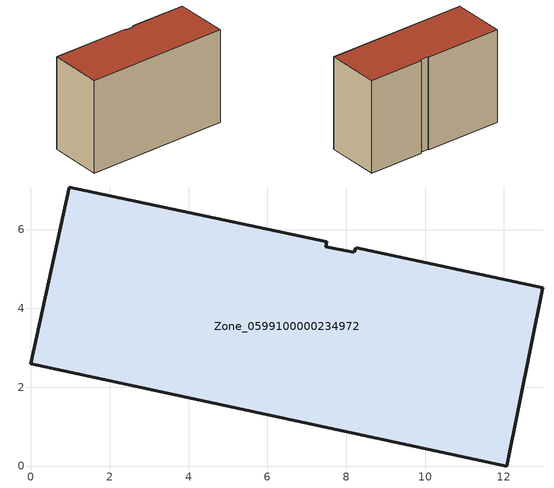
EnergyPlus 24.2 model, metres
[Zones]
Zone_0599100000234972
 floor ground (C_G): 0,2.59 0.97,7.08 7.51,5.69 7.48,5.56 8.19,5.42 8.25,5.53 12.98,4.53 12.07,0 z0
 wall outside (C_F): 0.97,7.08 0,2.59 12.07,0 12.98,4.53 8.25,5.53 8.19,5.42 7.48,5.56 7.51,5.69 0.97,7.08 z0:8.23
 roof outside (C_R): 12.98,4.53 8.25,5.53 8.19,5.42 7.48,5.56 7.51,5.69 0.97,7.08 0,2.59 12.07,0 z8.23
[BUILDING]
Pand.0599100000234972: North Axis=0; Terrain=City; Loads Convergence Tolerance Value=0.04; Temperature Convergence Tolerance Value=0.4; Solar Distribution=FullExterior; Maximum Number of Warmup Days=25; Minimum Number of Warmup Days=1
[Site:Location]
Rotterdam.The.Hague.AP_ZH_NLD Design_Conditions: Latitude=51.96; Longitude=4.45; Time Zone=1; Elevation=-4.5
[SITE:GROUNDTEMPERATURE:BUILDINGSURFACE]
18, 18, 18, 18, 18, 18, 18, 18, 18, 18, 18, 18
[MATERIAL] Thermal Absorptance=0.9; Solar Absorptance=0.7; Visible Absorptance=0.7
Name | Roughness | Thickness | Conductivity | Density | Specific Heat
G.TC.1975-1991 | MediumSmooth | 0.15 | 0.288461 | 540 | 1210
F.TC.1975-1991 | Rough | 0.3 | 0.230769 | 1920 | 840
R.TC.1975-1991 | MediumRough | 0.2 | 0.153846 | 1500 | 1000
[CONSTRUCTION]
C_G: G.TC.1975-1991
C_F: F.TC.1975-1991
C_R: R.TC.1975-1991
[ZONE]
Zone_0599100000234972: Type=1; Multiplier=1; Ceiling Height=Autocalculate; Volume=Autocalculate; Floor Area=autocalculate; Part of Total Floor Area=Yes
[ZONEINFILTRATION:DESIGNFLOWRATE]
Infil_Zone_0599100000234972: Zone or ZoneList or Space or SpaceList=Zone_0599100000234972; Schedule=AlwaysOn; Design Flow Rate Calculation Method=Flow/Area; Flow Rate per Floor Area=0.003; Constant Term Coefficient=1; Temperature Term Coefficient=0; Velocity Term Coefficient=0; Velocity Squared Term Coefficient=0
[HVACTEMPLATE:ZONE:IDEALLOADSAIRSYSTEM]
Zone_0599100000234972: Maximum Heating Supply Air Temperature=50; Minimum Cooling Supply Air Temperature=13; Maximum Heating Supply Air Humidity Ratio=0.0156; Minimum Cooling Supply Air Humidity Ratio=0.0077; Heating Limit=NoLimit; Cooling Limit=NoLimit; Dehumidification Control Type=ConstantSensibleHeatRatio; Cooling Sensible Heat Ratio=0.7; Dehumidification Setpoint=60; Humidification Control Type=None; Humidification Setpoint=30; Outdoor Air Method=None; Outdoor Air Flow Rate per Person=0.00944; Outdoor Air Flow Rate per Zone Floor Area=0; Outdoor Air Flow Rate per Zone=0; Demand Controlled Ventilation Type=None; Outdoor Air Economizer Type=NoEconomizer; Heat Recovery Type=None; Sensible Heat Recovery Effectiveness=0.7; Latent Heat Recovery Effectiveness=0.65
[ZONECONTROL:THERMOSTAT]
ThermostatControl_Zone_0599100000234972: Zone or ZoneList=Zone_0599100000234972; Control Type Schedule=DualSetpointControlType; Control 1=Thermostat_Zone_0599100000234972; Temperature Difference Between Cutout And Setpoint=0
[THERMOSTATSETPOINT:DUALSETPOINT]
Thermostat_Zone_0599100000234972: Heating Setpoint Temperature Schedule=HeatingSetpoint_Zone_0599100000234972; Cooling Setpoint Temperature Schedule=CoolingSetpoint_Zone_0599100000234972
[SCHEDULE:COMPACT]
HeatingSetpoint_Zone_0599100000234972: Through: 12/31, For: AllDays, Until: 24:00, 21
CoolingSetpoint_Zone_0599100000234972: Through: 12/31, For: AllDays, Until: 24:00, 24
DualSetpointControlType: Through: 12/31, For: AllDays, Until: 24:00, 4
AlwaysOn: Through: 12/31, For: AllDays, Until: 24:00, 1
